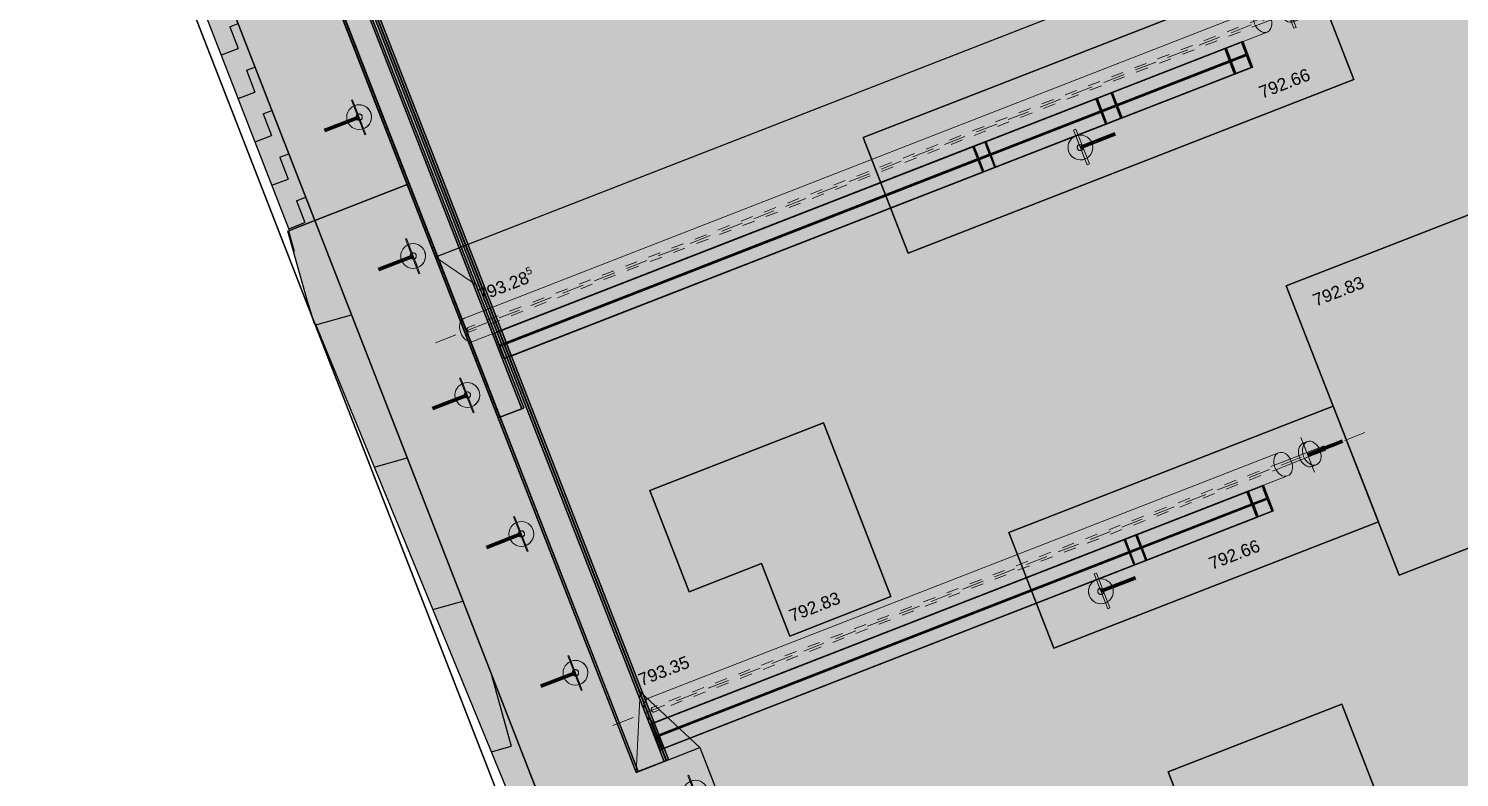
# Model space of a CAD drawing. Header units: metres. Extents: x 2688466 to 2688595, y 1221626 to 1221756.
# Drawn here: x 2688498.54 to 2688510.06, y 1221689.94 to 1221695.96 of the extents above; entities that cross this region are included whole.
import ezdxf

# ---------------------------------------------------------------- set-up
doc = ezdxf.new("R2010")
doc.units = ezdxf.units.M
for name, pattern in [('AUSGEZOGEN', [0]), ('STRICHPUNKT2_S5', [0.24, 0.175, -0.065]), ('VERDECKT2_S2', [0.15, 0.1, -0.05])]:
    doc.linetypes.add(name, pattern=pattern)
doc.layers.add('_3700', color=7, linetype='Continuous')
doc.layers.add('_3705', color=7, linetype='Continuous')
for name, color, linetype, lineweight in [('Beton Ansicht', 7, 'AUSGEZOGEN', 35), ('Schnittbeschriftung', 7, 'AUSGEZOGEN', 50), ('Stahl', 5, 'AUSGEZOGEN', 25), ('Standard', 7, 'AUSGEZOGEN', 13), ('Tiefbau Global', 250, 'AUSGEZOGEN', 35)]:
    doc.layers.add(name, color=color, linetype=linetype, lineweight=lineweight)
doc.styles.add('ARIAL', font='arial.ttf')

# ---------------------------------------------------------------- blocks, each defined once
blk = doc.blocks.new('Profilbauteil')
at = {"layer": 'Stahl', "transparency": 33554687}
for points in [[(0.13, 0.051), (0.13, 0.051), (0.114, 0.044), (0.114, 0.044), (-0.114, -0.044), (-0.114, -0.044), (-0.13, -0.051), (-0.13, -0.051), (-0.114, -0.044), (-0.114, -0.044), (0.114, 0.044), (0.114, 0.044)], [(0.114, 0.044), (2.944, -7.223), (2.716, -7.311), (-0.114, -0.044)], [(-0.114, -0.044), (2.716, -7.311), (2.944, -7.223), (0.114, 0.044)], [(0.13, 0.051), (2.96, -7.216), (2.944, -7.223), (0.114, 0.044)], [(0.114, 0.044), (2.944, -7.223), (2.96, -7.216), (0.13, 0.051)], [(0.114, 0.044), (2.944, -7.223), (2.944, -7.223), (0.114, 0.044)], [(0.114, 0.044), (2.944, -7.223), (2.944, -7.223), (0.114, 0.044)], [(0.13, 0.051), (2.96, -7.216), (2.96, -7.216), (0.13, 0.051)], [(-0.114, -0.044), (2.716, -7.311), (2.7, -7.318), (-0.13, -0.051)], [(-0.13, -0.051), (2.7, -7.318), (2.716, -7.311), (-0.114, -0.044)], [(-0.13, -0.051), (2.7, -7.318), (2.7, -7.318), (-0.13, -0.051)], [(-0.114, -0.044), (2.716, -7.311), (2.716, -7.311), (-0.114, -0.044)], [(-0.114, -0.044), (2.716, -7.311), (2.716, -7.311), (-0.114, -0.044)], [(2.96, -7.216), (2.944, -7.223), (2.944, -7.223), (2.716, -7.311), (2.716, -7.311), (2.7, -7.318), (2.7, -7.318), (2.716, -7.311), (2.716, -7.311), (2.944, -7.223), (2.944, -7.223), (2.96, -7.216)]]:
    blk.add_lwpolyline(points, close=True, dxfattribs=at)
blk = doc.blocks.new('Profilbauteil_9')
at = {"layer": 'Stahl', "transparency": 33554687}
for points in [[(0.121, 0.047), (0.121, 0.047), (0.105, 0.041), (0.105, 0.041), (-0.105, -0.041), (-0.105, -0.041), (-0.121, -0.047), (-0.121, -0.047), (-0.105, -0.041), (-0.105, -0.041), (0.105, 0.041), (0.105, 0.041)], [(0.105, 0.041), (2.935, -7.226), (2.725, -7.308), (-0.105, -0.041)], [(-0.105, -0.041), (2.725, -7.308), (2.935, -7.226), (0.105, 0.041)], [(0.121, 0.047), (2.951, -7.22), (2.935, -7.226), (0.105, 0.041)], [(0.105, 0.041), (2.935, -7.226), (2.951, -7.22), (0.121, 0.047)], [(0.105, 0.041), (2.935, -7.226), (2.935, -7.226), (0.105, 0.041)], [(0.105, 0.041), (2.935, -7.226), (2.935, -7.226), (0.105, 0.041)], [(0.121, 0.047), (2.951, -7.22), (2.951, -7.22), (0.121, 0.047)], [(-0.105, -0.041), (2.725, -7.308), (2.709, -7.314), (-0.121, -0.047)], [(-0.121, -0.047), (2.709, -7.314), (2.725, -7.308), (-0.105, -0.041)], [(-0.121, -0.047), (2.709, -7.314), (2.709, -7.314), (-0.121, -0.047)], [(-0.105, -0.041), (2.725, -7.308), (2.725, -7.308), (-0.105, -0.041)], [(-0.105, -0.041), (2.725, -7.308), (2.725, -7.308), (-0.105, -0.041)], [(2.951, -7.22), (2.935, -7.226), (2.935, -7.226), (2.725, -7.308), (2.725, -7.308), (2.709, -7.314), (2.709, -7.314), (2.725, -7.308), (2.725, -7.308), (2.935, -7.226), (2.935, -7.226), (2.951, -7.22)]]:
    blk.add_lwpolyline(points, close=True, dxfattribs=at)
blk = doc.blocks.new('Profilbauteil_10')
at = {"layer": 'Stahl', "transparency": 33554687}
for points in [[(0.103, 0.04), (0.103, 0.04), (0.088, 0.034), (0.088, 0.034), (-0.088, -0.034), (-0.088, -0.034), (-0.103, -0.04), (-0.103, -0.04), (-0.088, -0.034), (-0.088, -0.034), (0.088, 0.034), (0.088, 0.034)], [(0.088, 0.034), (1.807, -4.38), (1.631, -4.448), (-0.088, -0.034)], [(-0.088, -0.034), (1.631, -4.448), (1.807, -4.38), (0.088, 0.034)], [(0.103, 0.04), (1.822, -4.374), (1.807, -4.38), (0.088, 0.034)], [(0.088, 0.034), (1.807, -4.38), (1.822, -4.374), (0.103, 0.04)], [(0.088, 0.034), (1.807, -4.38), (1.807, -4.38), (0.088, 0.034)], [(0.088, 0.034), (1.807, -4.38), (1.807, -4.38), (0.088, 0.034)], [(0.103, 0.04), (1.822, -4.374), (1.822, -4.374), (0.103, 0.04)], [(-0.088, -0.034), (1.631, -4.448), (1.617, -4.454), (-0.103, -0.04)], [(-0.103, -0.04), (1.617, -4.454), (1.631, -4.448), (-0.088, -0.034)], [(-0.103, -0.04), (1.617, -4.454), (1.617, -4.454), (-0.103, -0.04)], [(-0.088, -0.034), (1.631, -4.448), (1.631, -4.448), (-0.088, -0.034)], [(-0.088, -0.034), (1.631, -4.448), (1.631, -4.448), (-0.088, -0.034)], [(1.822, -4.374), (1.807, -4.38), (1.807, -4.38), (1.631, -4.448), (1.631, -4.448), (1.617, -4.454), (1.617, -4.454), (1.631, -4.448), (1.631, -4.448), (1.807, -4.38), (1.807, -4.38), (1.822, -4.374)]]:
    blk.add_lwpolyline(points, close=True, dxfattribs=at)
blk = doc.blocks.new('Bodenanker CH_$F1')
at = {"layer": '_3700', "color": 7, "linetype": 'AUSGEZOGEN', "lineweight": 13, "transparency": 33554687}
for p, q in [((0, -0.15), (0, 0.15)), ((0, -0.15), (0, 0.15)), ((0, -0.15), (0, 0.15)), ((0, 0.15), (0, 0.15)), ((-0.212, 0.1), (-5.657, 0.1)), ((0, 0.019), (-0.212, 0.019)), ((0, 0.1), (0, -0.1)), ((0, 0.1), (0.035, 0.1)), ((0.141, 0.019), (0, 0.019)), ((-0.212, -0.1), (-5.657, -0.1)), ((0, -0.019), (-0.212, -0.019)), ((0.141, -0.019), (0, -0.019)), ((0, -0.1), (0.035, -0.1)), ((0, -0.15), (0, -0.15))]:
    blk.add_line(p, q, dxfattribs=at)
at = {"layer": '_3700', "color": 7, "linetype": 'VERDECKT2_S2', "lineweight": 13, "transparency": 33554687}
for p, q in [((-0.212, 0.019), (-5.657, 0.019)), ((-0.212, -0.019), (-5.657, -0.019))]:
    blk.add_line(p, q, dxfattribs=at)
at = {"layer": '_3700', "color": 7, "linetype": 'AUSGEZOGEN', "lineweight": 13, "transparency": 33554687}
for centre in [(-5.657, 0), (0, 0)]:
    blk.add_ellipse(centre, major_axis=(0, -0.1), ratio=0.707107, start_param=3.141593, end_param=6.283185, dxfattribs=at)
at = {"layer": '_3700', "color": 7, "linetype": 'VERDECKT2_S2', "lineweight": 13, "transparency": 33554687}
blk.add_ellipse((-5.657, 0), major_axis=(0, -0.019), ratio=0.707107, start_param=3.141593, end_param=6.283185, dxfattribs=at)
at = {"layer": '_3700', "color": 7, "linetype": 'AUSGEZOGEN', "lineweight": 13, "transparency": 33554687}
for centre, major_axis in [((-0.212, 0), (0, -0.1)), ((0.035, 0), (0, -0.1)), ((0.141, 0), (0, -0.019))]:
    blk.add_ellipse(centre, major_axis=major_axis, ratio=0.707107, dxfattribs=at)
at = {"layer": '_3705', "color": 202, "linetype": 'STRICHPUNKT2_S5', "lineweight": 20, "transparency": 33554687}
blk.add_line((0.495, 0), (-6.01, 0), dxfattribs=at)
at = {"layer": 'Standard', "color": 52, "linetype": 'AUSGEZOGEN', "lineweight": 100, "transparency": 33554687}
blk.add_line((0, 0), (0.3, 0), dxfattribs=at)
blk = doc.blocks.new('Bodenanker CH_1_$F1')
at = {"layer": '_3700', "color": 7, "linetype": 'AUSGEZOGEN', "lineweight": 13, "transparency": 33554687}
for p, q in [((0, -0.15), (0, 0.15)), ((0, 0.15), (0.02, 0.15)), ((0.02, -0.15), (0.02, 0.15)), ((0.02, -0.15), (0.02, 0.15)), ((-0.212, 0.1), (-7.071, 0.1)), ((0.014, 0.019), (-0.212, 0.019)), ((0, 0.1), (0, -0.1)), ((0.014, 0.1), (0.049, 0.1)), ((0.156, 0.019), (0.014, 0.019)), ((-0.212, -0.1), (-7.071, -0.1)), ((0.014, -0.019), (-0.212, -0.019)), ((0.156, -0.019), (0.014, -0.019)), ((0.014, -0.1), (0.049, -0.1)), ((0, -0.15), (0.02, -0.15))]:
    blk.add_line(p, q, dxfattribs=at)
at = {"layer": '_3700', "color": 7, "linetype": 'VERDECKT2_S2', "lineweight": 13, "transparency": 33554687}
for p, q in [((-0.212, 0.019), (-7.071, 0.019)), ((-0.212, -0.019), (-7.071, -0.019))]:
    blk.add_line(p, q, dxfattribs=at)
at = {"layer": '_3700', "color": 7, "linetype": 'AUSGEZOGEN', "lineweight": 13, "transparency": 33554687}
for centre in [(-7.071, 0), (0.014, 0)]:
    blk.add_ellipse(centre, major_axis=(0, -0.1), ratio=0.707107, start_param=3.141593, end_param=6.283185, dxfattribs=at)
at = {"layer": '_3700', "color": 7, "linetype": 'VERDECKT2_S2', "lineweight": 13, "transparency": 33554687}
blk.add_ellipse((-7.071, 0), major_axis=(0, -0.019), ratio=0.707107, start_param=3.141593, end_param=6.283185, dxfattribs=at)
at = {"layer": '_3700', "color": 7, "linetype": 'AUSGEZOGEN', "lineweight": 13, "transparency": 33554687}
for centre, major_axis in [((-0.212, 0), (0, -0.1)), ((0.049, 0), (0, -0.1)), ((0.156, 0), (0, -0.019))]:
    blk.add_ellipse(centre, major_axis=major_axis, ratio=0.707107, dxfattribs=at)
at = {"layer": '_3705', "color": 202, "linetype": 'STRICHPUNKT2_S5', "lineweight": 20, "transparency": 33554687}
blk.add_line((0.515, 0), (-7.425, 0), dxfattribs=at)
at = {"layer": 'Standard', "color": 52, "linetype": 'AUSGEZOGEN', "lineweight": 100, "transparency": 33554687}
blk.add_line((0, 0), (0.3, 0), dxfattribs=at)
blk = doc.blocks.new('Bodenanker CH_8_$F1')
at = {"layer": '_3700', "color": 7, "linetype": 'AUSGEZOGEN', "lineweight": 13, "transparency": 33554687}
for p, q in [((0, -0.15), (0, 0.15)), ((0, 0.15), (0.02, 0.15)), ((0.02, -0.15), (0.02, 0.15)), ((0.02, -0.15), (0.02, 0.15)), ((0, 0.1), (0, -0.1)), ((0, 0.1), (0, 0.1)), ((0, 0.1), (0, 0.1)), ((0, 0.0255), (0, 0.0255)), ((0, 0.0255), (0, 0.0255)), ((0, -0.0255), (0, -0.0255)), ((0, -0.0255), (0, -0.0255)), ((0, -0.1), (0, -0.1)), ((0, -0.1), (0, -0.1)), ((0, -0.15), (0.02, -0.15))]:
    blk.add_line(p, q, dxfattribs=at)
at = {"layer": '_3700', "color": 7, "linetype": 'VERDECKT2_S2', "lineweight": 13, "transparency": 33554687}
for p, q in [((0, 0.0255), (0, 0.0255)), ((0, -0.0255), (0, -0.0255))]:
    blk.add_line(p, q, dxfattribs=at)
at = {"layer": '_3700', "color": 7, "linetype": 'AUSGEZOGEN', "lineweight": 13, "transparency": 33554687}
for radius in [0.1, 0.1, 0.0255]:
    blk.add_circle((0, 0), radius, dxfattribs=at)
blk.add_arc((0, 0), 0.1, 90, 270, dxfattribs=at)
blk.add_arc((0, 0), 0.1, 90, 270, dxfattribs=at)
at = {"layer": '_3700', "color": 7, "linetype": 'VERDECKT2_S2', "lineweight": 13, "transparency": 33554687}
blk.add_arc((0, 0), 0.0255, 90, 270, dxfattribs=at)
at = {"layer": '_3705', "color": 202, "linetype": 'STRICHPUNKT2_S5', "lineweight": 20, "transparency": 33554687}
blk.add_line((0.02, 0), (0, 0), dxfattribs=at)
at = {"layer": 'Standard', "color": 52, "linetype": 'AUSGEZOGEN', "lineweight": 100, "transparency": 33554687}
blk.add_line((0, 0), (0.3, 0), dxfattribs=at)
blk = doc.blocks.new('Bodenanker CH_19_$F1')
at = {"layer": '_3700', "color": 7, "linetype": 'AUSGEZOGEN', "lineweight": 13, "transparency": 33554687}
for p, q in [((-0.008, 0.15), (-0.008, -0.15)), ((-0.008, 0.15), (-0.008, -0.15)), ((0, 0.15), (-0.008, 0.15)), ((0, 0.15), (0, -0.15)), ((0, -0.1), (0, 0.1)), ((0, 0.1), (0, 0.1)), ((0, 0.1), (0, 0.1)), ((0, 0.0255), (0, 0.0255)), ((0, 0.0255), (0, 0.0255)), ((0, -0.0255), (0, -0.0255)), ((0, -0.0255), (0, -0.0255)), ((0, -0.1), (0, -0.1)), ((0, -0.1), (0, -0.1)), ((0, -0.15), (-0.008, -0.15))]:
    blk.add_line(p, q, dxfattribs=at)
at = {"layer": '_3700', "color": 7, "linetype": 'VERDECKT2_S2', "lineweight": 13, "transparency": 33554687}
for p, q in [((0, 0.0255), (0, 0.0255)), ((0, -0.0255), (0, -0.0255))]:
    blk.add_line(p, q, dxfattribs=at)
at = {"layer": '_3700', "color": 7, "linetype": 'AUSGEZOGEN', "lineweight": 13, "transparency": 33554687}
for radius in [0.1, 0.1, 0.0255]:
    blk.add_circle((0, 0), radius, dxfattribs=at)
blk.add_arc((0, 0), 0.1, 270, 90, dxfattribs=at)
blk.add_arc((0, 0), 0.1, 270, 90, dxfattribs=at)
at = {"layer": '_3700', "color": 7, "linetype": 'VERDECKT2_S2', "lineweight": 13, "transparency": 33554687}
blk.add_arc((0, 0), 0.0255, 270, 90, dxfattribs=at)
at = {"layer": '_3705', "color": 202, "linetype": 'STRICHPUNKT2_S5', "lineweight": 20, "transparency": 33554687}
blk.add_line((-0.008, 0), (0, 0), dxfattribs=at)
at = {"layer": 'Standard', "color": 52, "linetype": 'AUSGEZOGEN', "lineweight": 100, "transparency": 33554687}
blk.add_line((0, 0), (-0.3, 0), dxfattribs=at)
blk = doc.blocks.new('Bodenanker CH_20_$F1')
at = {"layer": '_3700', "color": 7, "linetype": 'AUSGEZOGEN', "lineweight": 13, "transparency": 33554687}
for p, q in [((-0.008, 0.15), (-0.008, -0.15)), ((-0.008, 0.15), (-0.008, -0.15)), ((0, 0.15), (-0.008, 0.15)), ((0, 0.15), (0, -0.15)), ((0, -0.1), (0, 0.1)), ((0, 0.1), (0, 0.1)), ((0, 0.1), (0, 0.1)), ((0, 0.0255), (0, 0.0255)), ((0, 0.0255), (0, 0.0255)), ((0, -0.0255), (0, -0.0255)), ((0, -0.0255), (0, -0.0255)), ((0, -0.1), (0, -0.1)), ((0, -0.1), (0, -0.1)), ((0, -0.15), (-0.008, -0.15))]:
    blk.add_line(p, q, dxfattribs=at)
at = {"layer": '_3700', "color": 7, "linetype": 'VERDECKT2_S2', "lineweight": 13, "transparency": 33554687}
for p, q in [((0, 0.0255), (0, 0.0255)), ((0, -0.0255), (0, -0.0255))]:
    blk.add_line(p, q, dxfattribs=at)
at = {"layer": '_3700', "color": 7, "linetype": 'AUSGEZOGEN', "lineweight": 13, "transparency": 33554687}
for radius in [0.1, 0.1, 0.0255]:
    blk.add_circle((0, 0), radius, dxfattribs=at)
blk.add_arc((0, 0), 0.1, 270, 90, dxfattribs=at)
blk.add_arc((0, 0), 0.1, 270, 90, dxfattribs=at)
at = {"layer": '_3700', "color": 7, "linetype": 'VERDECKT2_S2', "lineweight": 13, "transparency": 33554687}
blk.add_arc((0, 0), 0.0255, 270, 90, dxfattribs=at)
at = {"layer": '_3705', "color": 202, "linetype": 'STRICHPUNKT2_S5', "lineweight": 20, "transparency": 33554687}
blk.add_line((-0.008, 0), (0, 0), dxfattribs=at)
at = {"layer": 'Standard', "color": 52, "linetype": 'AUSGEZOGEN', "lineweight": 100, "transparency": 33554687}
blk.add_line((0, 0), (-0.3, 0), dxfattribs=at)
blk = doc.blocks.new('Bodenanker CH_21_$F1')
at = {"layer": '_3700', "color": 7, "linetype": 'AUSGEZOGEN', "lineweight": 13, "transparency": 33554687}
for p, q in [((-0.008, 0.15), (-0.008, -0.15)), ((-0.008, 0.15), (-0.008, -0.15)), ((0, 0.15), (-0.008, 0.15)), ((0, 0.15), (0, -0.15)), ((0, -0.1), (0, 0.1)), ((0, 0.1), (0, 0.1)), ((0, 0.1), (0, 0.1)), ((0, 0.0255), (0, 0.0255)), ((0, 0.0255), (0, 0.0255)), ((0, -0.0255), (0, -0.0255)), ((0, -0.0255), (0, -0.0255)), ((0, -0.1), (0, -0.1)), ((0, -0.1), (0, -0.1)), ((0, -0.15), (-0.008, -0.15))]:
    blk.add_line(p, q, dxfattribs=at)
at = {"layer": '_3700', "color": 7, "linetype": 'VERDECKT2_S2', "lineweight": 13, "transparency": 33554687}
for p, q in [((0, 0.0255), (0, 0.0255)), ((0, -0.0255), (0, -0.0255))]:
    blk.add_line(p, q, dxfattribs=at)
at = {"layer": '_3700', "color": 7, "linetype": 'AUSGEZOGEN', "lineweight": 13, "transparency": 33554687}
for radius in [0.1, 0.1, 0.0255]:
    blk.add_circle((0, 0), radius, dxfattribs=at)
blk.add_arc((0, 0), 0.1, 270, 90, dxfattribs=at)
blk.add_arc((0, 0), 0.1, 270, 90, dxfattribs=at)
at = {"layer": '_3700', "color": 7, "linetype": 'VERDECKT2_S2', "lineweight": 13, "transparency": 33554687}
blk.add_arc((0, 0), 0.0255, 270, 90, dxfattribs=at)
at = {"layer": '_3705', "color": 202, "linetype": 'STRICHPUNKT2_S5', "lineweight": 20, "transparency": 33554687}
blk.add_line((-0.008, 0), (0, 0), dxfattribs=at)
at = {"layer": 'Standard', "color": 52, "linetype": 'AUSGEZOGEN', "lineweight": 100, "transparency": 33554687}
blk.add_line((0, 0), (-0.3, 0), dxfattribs=at)
blk = doc.blocks.new('Bodenanker CH_22_$F1')
at = {"layer": '_3700', "color": 7, "linetype": 'AUSGEZOGEN', "lineweight": 13, "transparency": 33554687}
for p, q in [((-0.008, 0.15), (-0.008, -0.15)), ((-0.008, 0.15), (-0.008, -0.15)), ((0, 0.15), (-0.008, 0.15)), ((0, 0.15), (0, -0.15)), ((0, -0.1), (0, 0.1)), ((0, 0.1), (0, 0.1)), ((0, 0.1), (0, 0.1)), ((0, 0.0255), (0, 0.0255)), ((0, 0.0255), (0, 0.0255)), ((0, -0.0255), (0, -0.0255)), ((0, -0.0255), (0, -0.0255)), ((0, -0.1), (0, -0.1)), ((0, -0.1), (0, -0.1)), ((0, -0.15), (-0.008, -0.15))]:
    blk.add_line(p, q, dxfattribs=at)
at = {"layer": '_3700', "color": 7, "linetype": 'VERDECKT2_S2', "lineweight": 13, "transparency": 33554687}
for p, q in [((0, 0.0255), (0, 0.0255)), ((0, -0.0255), (0, -0.0255))]:
    blk.add_line(p, q, dxfattribs=at)
at = {"layer": '_3700', "color": 7, "linetype": 'AUSGEZOGEN', "lineweight": 13, "transparency": 33554687}
for radius in [0.1, 0.1, 0.0255]:
    blk.add_circle((0, 0), radius, dxfattribs=at)
blk.add_arc((0, 0), 0.1, 270, 90, dxfattribs=at)
blk.add_arc((0, 0), 0.1, 270, 90, dxfattribs=at)
at = {"layer": '_3700', "color": 7, "linetype": 'VERDECKT2_S2', "lineweight": 13, "transparency": 33554687}
blk.add_arc((0, 0), 0.0255, 270, 90, dxfattribs=at)
at = {"layer": '_3705', "color": 202, "linetype": 'STRICHPUNKT2_S5', "lineweight": 20, "transparency": 33554687}
blk.add_line((-0.008, 0), (0, 0), dxfattribs=at)
at = {"layer": 'Standard', "color": 52, "linetype": 'AUSGEZOGEN', "lineweight": 100, "transparency": 33554687}
blk.add_line((0, 0), (-0.3, 0), dxfattribs=at)
blk = doc.blocks.new('Bodenanker CH_23_$F1')
at = {"layer": '_3700', "color": 7, "linetype": 'AUSGEZOGEN', "lineweight": 13, "transparency": 33554687}
for p, q in [((-0.008, 0.15), (-0.008, -0.15)), ((-0.008, 0.15), (-0.008, -0.15)), ((0, 0.15), (-0.008, 0.15)), ((0, 0.15), (0, -0.15)), ((0, -0.1), (0, 0.1)), ((0, 0.1), (0, 0.1)), ((0, 0.1), (0, 0.1)), ((0, 0.0255), (0, 0.0255)), ((0, 0.0255), (0, 0.0255)), ((0, -0.0255), (0, -0.0255)), ((0, -0.0255), (0, -0.0255)), ((0, -0.1), (0, -0.1)), ((0, -0.1), (0, -0.1)), ((0, -0.15), (-0.008, -0.15))]:
    blk.add_line(p, q, dxfattribs=at)
at = {"layer": '_3700', "color": 7, "linetype": 'VERDECKT2_S2', "lineweight": 13, "transparency": 33554687}
for p, q in [((0, 0.0255), (0, 0.0255)), ((0, -0.0255), (0, -0.0255))]:
    blk.add_line(p, q, dxfattribs=at)
at = {"layer": '_3700', "color": 7, "linetype": 'AUSGEZOGEN', "lineweight": 13, "transparency": 33554687}
for radius in [0.1, 0.1, 0.0255]:
    blk.add_circle((0, 0), radius, dxfattribs=at)
blk.add_arc((0, 0), 0.1, 270, 90, dxfattribs=at)
blk.add_arc((0, 0), 0.1, 270, 90, dxfattribs=at)
at = {"layer": '_3700', "color": 7, "linetype": 'VERDECKT2_S2', "lineweight": 13, "transparency": 33554687}
blk.add_arc((0, 0), 0.0255, 270, 90, dxfattribs=at)
at = {"layer": '_3705', "color": 202, "linetype": 'STRICHPUNKT2_S5', "lineweight": 20, "transparency": 33554687}
blk.add_line((-0.008, 0), (0, 0), dxfattribs=at)
at = {"layer": 'Standard', "color": 52, "linetype": 'AUSGEZOGEN', "lineweight": 100, "transparency": 33554687}
blk.add_line((0, 0), (-0.3, 0), dxfattribs=at)
blk = doc.blocks.new('Bodenanker CH_24_$F1')
at = {"layer": '_3700', "color": 7, "linetype": 'AUSGEZOGEN', "lineweight": 13, "transparency": 33554687}
for p, q in [((-0.008, 0.15), (-0.008, -0.15)), ((-0.008, 0.15), (-0.008, -0.15)), ((0, 0.15), (-0.008, 0.15)), ((0, 0.15), (0, -0.15)), ((0, -0.1), (0, 0.1)), ((0, 0.1), (0, 0.1)), ((0, 0.1), (0, 0.1)), ((0, 0.0255), (0, 0.0255)), ((0, 0.0255), (0, 0.0255)), ((0, -0.0255), (0, -0.0255)), ((0, -0.0255), (0, -0.0255)), ((0, -0.1), (0, -0.1)), ((0, -0.1), (0, -0.1)), ((0, -0.15), (-0.008, -0.15))]:
    blk.add_line(p, q, dxfattribs=at)
at = {"layer": '_3700', "color": 7, "linetype": 'VERDECKT2_S2', "lineweight": 13, "transparency": 33554687}
for p, q in [((0, 0.0255), (0, 0.0255)), ((0, -0.0255), (0, -0.0255))]:
    blk.add_line(p, q, dxfattribs=at)
at = {"layer": '_3700', "color": 7, "linetype": 'AUSGEZOGEN', "lineweight": 13, "transparency": 33554687}
for radius in [0.1, 0.1, 0.0255]:
    blk.add_circle((0, 0), radius, dxfattribs=at)
blk.add_arc((0, 0), 0.1, 270, 90, dxfattribs=at)
blk.add_arc((0, 0), 0.1, 270, 90, dxfattribs=at)
at = {"layer": '_3700', "color": 7, "linetype": 'VERDECKT2_S2', "lineweight": 13, "transparency": 33554687}
blk.add_arc((0, 0), 0.0255, 270, 90, dxfattribs=at)
at = {"layer": '_3705', "color": 202, "linetype": 'STRICHPUNKT2_S5', "lineweight": 20, "transparency": 33554687}
blk.add_line((-0.008, 0), (0, 0), dxfattribs=at)
at = {"layer": 'Standard', "color": 52, "linetype": 'AUSGEZOGEN', "lineweight": 100, "transparency": 33554687}
blk.add_line((0, 0), (-0.3, 0), dxfattribs=at)
blk = doc.blocks.new('Profilbauteil_20')
at = {"layer": 'Stahl', "transparency": 33554687}
for points in [[(-0.04, 0.103), (3.853, 1.619), (3.861, 1.622), (-0.04, 0.103)], [(-0.04, 0.103), (3.861, 1.622), (3.94, 1.417), (0.04, -0.103)], [(-0.002, 0.004), (3.891, 1.521), (3.853, 1.619), (-0.04, 0.103)], [(3.838, 1.377), (3.845, 1.38), (3.807, 1.478), (3.895, 1.512), (3.933, 1.414), (3.94, 1.417), (3.861, 1.622), (3.853, 1.619), (3.891, 1.521), (3.804, 1.487), (3.766, 1.585), (3.758, 1.582)], [(-0.04, 0.103), (3.758, 1.582), (3.766, 1.585), (-0.04, 0.103)], [(-0.04, 0.103), (3.766, 1.585), (3.804, 1.487), (-0.002, 0.004)], [(0.04, -0.103), (3.838, 1.377), (3.758, 1.582), (-0.04, 0.103)], [(-0.002, 0.004), (3.804, 1.487), (3.891, 1.521), (-0.002, 0.004)], [(0.04, -0.103), (3.933, 1.414), (3.895, 1.512), (0.002, -0.004)], [(0.002, -0.004), (3.895, 1.512), (3.807, 1.478), (0.002, -0.004)], [(0.002, -0.004), (3.807, 1.478), (3.845, 1.38), (0.04, -0.103)], [(0.04, -0.103), (3.94, 1.417), (3.933, 1.414), (0.04, -0.103)], [(0.04, -0.103), (3.845, 1.38), (3.838, 1.377), (0.04, -0.103)], [(-0.04, 0.103), (-0.04, 0.103), (-0.002, 0.004), (-0.002, 0.004), (-0.04, 0.103), (-0.04, 0.103), (0.04, -0.103), (0.04, -0.103), (0.002, -0.004), (0.002, -0.004), (0.04, -0.103), (0.04, -0.103)]]:
    blk.add_lwpolyline(points, close=True, dxfattribs=at)
blk = doc.blocks.new('Profilbauteil_21')
at = {"layer": 'Stahl', "transparency": 33554687}
for points in [[(-0.04, 0.103), (4.888, 2.022), (4.897, 2.025), (-0.04, 0.103)], [(-0.04, 0.103), (4.897, 2.025), (4.977, 1.82), (0.04, -0.103)], [(-0.002, 0.004), (4.926, 1.923), (4.888, 2.022), (-0.04, 0.103)], [(-0.04, 0.103), (4.765, 1.974), (4.775, 1.978), (-0.04, 0.103)], [(-0.04, 0.103), (4.775, 1.978), (4.813, 1.88), (-0.002, 0.004)], [(0.04, -0.103), (4.845, 1.769), (4.765, 1.974), (-0.04, 0.103)], [(4.845, 1.769), (4.855, 1.773), (4.817, 1.871), (4.929, 1.915), (4.967, 1.817), (4.977, 1.82), (4.897, 2.025), (4.888, 2.022), (4.926, 1.923), (4.813, 1.88), (4.775, 1.978), (4.765, 1.974)], [(-0.002, 0.004), (4.813, 1.88), (4.926, 1.923), (-0.002, 0.004)], [(0.04, -0.103), (4.967, 1.817), (4.929, 1.915), (0.002, -0.004)], [(0.002, -0.004), (4.929, 1.915), (4.817, 1.871), (0.002, -0.004)], [(0.002, -0.004), (4.817, 1.871), (4.855, 1.773), (0.04, -0.103)], [(0.04, -0.103), (4.977, 1.82), (4.967, 1.817), (0.04, -0.103)], [(0.04, -0.103), (4.855, 1.773), (4.845, 1.769), (0.04, -0.103)], [(-0.04, 0.103), (-0.04, 0.103), (-0.002, 0.004), (-0.002, 0.004), (-0.04, 0.103), (-0.04, 0.103), (0.04, -0.103), (0.04, -0.103), (0.002, -0.004), (0.002, -0.004), (0.04, -0.103), (0.04, -0.103)]]:
    blk.add_lwpolyline(points, close=True, dxfattribs=at)
blk = doc.blocks.new('Profilbauteil_22')
at = {"layer": 'Stahl', "transparency": 33554687}
for points in [[(-0.04, 0.103), (5.975, 2.445), (5.986, 2.449), (-0.04, 0.103)], [(-0.04, 0.103), (5.986, 2.449), (6.066, 2.244), (0.04, -0.103)], [(-0.002, 0.004), (6.014, 2.347), (5.975, 2.445), (-0.04, 0.103)], [(5.921, 2.188), (5.931, 2.192), (5.893, 2.29), (6.017, 2.338), (6.055, 2.24), (6.066, 2.244), (5.986, 2.449), (5.975, 2.445), (6.014, 2.347), (5.89, 2.299), (5.852, 2.397), (5.841, 2.393)], [(-0.04, 0.103), (5.841, 2.393), (5.852, 2.397), (-0.04, 0.103)], [(-0.04, 0.103), (5.852, 2.397), (5.89, 2.299), (-0.002, 0.004)], [(0.04, -0.103), (5.921, 2.188), (5.841, 2.393), (-0.04, 0.103)], [(-0.002, 0.004), (5.89, 2.299), (6.014, 2.347), (-0.002, 0.004)], [(0.04, -0.103), (6.055, 2.24), (6.017, 2.338), (0.002, -0.004)], [(0.002, -0.004), (6.017, 2.338), (5.893, 2.29), (0.002, -0.004)], [(0.002, -0.004), (5.893, 2.29), (5.931, 2.192), (0.04, -0.103)], [(0.04, -0.103), (6.066, 2.244), (6.055, 2.24), (0.04, -0.103)], [(0.04, -0.103), (5.931, 2.192), (5.921, 2.188), (0.04, -0.103)], [(-0.04, 0.103), (-0.04, 0.103), (-0.002, 0.004), (-0.002, 0.004), (-0.04, 0.103), (-0.04, 0.103), (0.04, -0.103), (0.04, -0.103), (0.002, -0.004), (0.002, -0.004), (0.04, -0.103), (0.04, -0.103)]]:
    blk.add_lwpolyline(points, close=True, dxfattribs=at)

msp = doc.modelspace()

# ---------------------------------------------------------------- hatches: boundary and pattern name
at = {"layer": 'Standard', "linetype": 'AUSGEZOGEN', "lineweight": 13, "transparency": 33554687}
h = msp.add_hatch(color=9, dxfattribs=at)
h.paths.add_polyline_path([(2688522.843, 1221706.469), (2688524.241, 1221707.014), (2688524.468, 1221706.431), (2688525.662, 1221706.896), (2688526.336, 1221707.16), (2688526.471, 1221707.205), (2688526.972, 1221707.377), (2688527.02, 1221707.389), (2688527.061, 1221707.402), (2688527.249, 1221707.446), (2688527.624, 1221707.541), (2688527.723, 1221707.557), (2688527.805, 1221707.577), (2688527.998, 1221707.603), (2688528.287, 1221707.651), (2688528.44, 1221707.663), (2688528.563, 1221707.68), (2688528.732, 1221707.687), (2688530.153, 1221707.802), (2688529.436, 1221709.642), (2688529.437, 1221709.642), (2688528.144, 1221712.96), (2688520.345, 1221709.923), (2688520.646, 1221709.15), (2688518.848, 1221708.449), (2688520.052, 1221705.356), (2688519.68, 1221705.21), (2688520.224, 1221703.813), (2688515.821, 1221702.098), (2688515.277, 1221703.496), (2688514.927, 1221703.36), (2688513.723, 1221706.453), (2688510.834, 1221705.328), (2688508.264, 1221711.925), (2688502.469, 1221709.668), (2688504.283, 1221705.009), (2688498.972, 1221702.941), (2688501.113, 1221697.443), (2688500.6, 1221697.243), (2688501.816, 1221694.122), (2688522.13, 1221702.032), (2688523.396, 1221705.052)])
h.paths.add_polyline_path([(2688504.534, 1221696.951), (2688504.171, 1221697.883), (2688507.758, 1221699.28), (2688508.121, 1221698.348)], flags=16)
h.paths.add_polyline_path([(2688506.313, 1221704.233), (2688506.676, 1221703.301), (2688503.089, 1221701.904), (2688502.726, 1221702.836)], flags=16)
h.paths.add_polyline_path([(2688513.44, 1221704.229), (2688514.348, 1221701.9), (2688512.018, 1221700.992), (2688511.111, 1221703.322)], flags=16)
h.paths.add_polyline_path([(2688506.29, 1221699.03), (2688505.564, 1221700.893), (2688503.756, 1221700.189), (2688503.393, 1221701.121), (2688506.981, 1221702.518), (2688507.344, 1221701.587), (2688508.546, 1221702.055), (2688509.272, 1221700.191)], flags=16)
h.paths.add_polyline_path([(2688502.669, 1221698.612), (2688503.214, 1221697.215), (2688501.816, 1221696.67), (2688501.499, 1221697.486), (2688502.081, 1221697.713), (2688501.854, 1221698.295)], flags=16)
h = msp.add_hatch(color=9, dxfattribs=at)
h.paths.add_polyline_path([(2688532.675, 1221697.286), (2688529.503, 1221696.051), (2688527.745, 1221700.566), (2688527.235, 1221700.799), (2688526.737, 1221700.605), (2688527.054, 1221699.792), (2688525.656, 1221699.248), (2688525.112, 1221700.645), (2688525.131, 1221700.653), (2688522.13, 1221702.032), (2688501.816, 1221694.122), (2688503.431, 1221689.975), (2688503.943, 1221690.175), (2688505.86, 1221685.253), (2688512.268, 1221687.748), (2688524.521, 1221692.52), (2688524.38, 1221692.893), (2688533.003, 1221696.251), (2688532.76, 1221697.016)])
h.paths.add_polyline_path([(2688509.044, 1221692.923), (2688508.666, 1221693.892), (2688510.996, 1221694.799), (2688511.903, 1221692.47), (2688509.574, 1221691.562), (2688509.407, 1221691.991), (2688506.795, 1221690.974), (2688506.432, 1221691.906)], flags=16)
h.paths.add_polyline_path([(2688503.54, 1221692.244), (2688504.938, 1221692.789), (2688505.482, 1221691.391), (2688504.667, 1221691.073), (2688504.44, 1221691.656), (2688503.857, 1221691.429)], flags=16)
h.paths.add_polyline_path([(2688517.215, 1221694.538), (2688514.885, 1221693.631), (2688513.978, 1221695.961), (2688516.307, 1221696.868)], flags=16)
h.paths.add_polyline_path([(2688521.619, 1221698.936), (2688522.526, 1221696.607), (2688520.196, 1221695.7), (2688519.289, 1221698.029)], flags=16)
h.paths.add_polyline_path([(2688505.622, 1221694.155), (2688505.259, 1221695.087), (2688508.847, 1221696.484), (2688509.21, 1221695.552)], flags=16)
h.paths.add_polyline_path([(2688509.112, 1221690.524), (2688509.475, 1221689.592), (2688508.078, 1221689.048), (2688507.715, 1221689.98)], flags=16)
at = {"layer": 'Standard', "linetype": 'AUSGEZOGEN', "lineweight": 13, "transparency": 33554559}
h = msp.add_hatch(color=7, dxfattribs=at)
h.set_gradient(color1=(199, 199, 199), color2=(199, 199, 199), one_color=1)
h.paths.add_polyline_path([(2688500.077, 1221697.898), (2688499.565, 1221697.698), (2688500.842, 1221694.417), (2688501.588, 1221694.707), (2688500.6, 1221697.243), (2688501.113, 1221697.443), (2688499.782, 1221700.861), (2688499.036, 1221700.57)], flags=0)
h = msp.add_hatch(color=7, dxfattribs=at)
h.set_gradient(color1=(240, 240, 180), color2=(240, 240, 180), one_color=1)
h.paths.add_polyline_path([(2688499.291, 1221697.757), (2688499.584, 1221697.019), (2688499.72, 1221696.716), (2688499.805, 1221696.486), (2688500.639, 1221694.338), (2688500.842, 1221694.417), (2688499.565, 1221697.698), (2688499.206, 1221697.978)], flags=0)
at = {"layer": 'Standard', "linetype": 'AUSGEZOGEN', "lineweight": 25, "transparency": 33554687}
h = msp.add_hatch(dxfattribs=at)
h.set_pattern_fill('MUSTER', scale=0.1875, angle=290.96, style=0, pattern_type=2)
h.set_pattern_definition([(290.96, (2688528.52833, 1221730.93896), (0.242165, -0.1080214), [0.1875, -0.1875]), (20.96, (2688528.52833, 1221730.93896), (0.1080214, 0.242165), [0.1875, -0.1875])])
h.paths.add_polyline_path([(2688500.842, 1221694.417), (2688499.565, 1221697.698), (2688499.206, 1221697.978), (2688499.291, 1221697.757), (2688499.584, 1221697.019), (2688499.72, 1221696.716), (2688499.805, 1221696.486), (2688500.639, 1221694.338)], flags=0)
at = {"layer": 'Standard', "linetype": 'AUSGEZOGEN', "lineweight": 13, "transparency": 33554559}
h = msp.add_hatch(color=7, dxfattribs=at)
h.set_gradient(color1=(160, 160, 160), color2=(160, 160, 160), one_color=1)
h.paths.add_polyline_path([(2688505.259, 1221695.087), (2688505.622, 1221694.155), (2688509.21, 1221695.552), (2688508.847, 1221696.484)], flags=0)
h = msp.add_hatch(color=7, dxfattribs=at)
h.set_gradient(color1=(160, 160, 160), color2=(160, 160, 160), one_color=1)
h.paths.add_polyline_path([(2688509.574, 1221691.562), (2688511.903, 1221692.47), (2688510.996, 1221694.799), (2688508.666, 1221693.892)], flags=0)
h = msp.add_hatch(color=7, dxfattribs=at)
h.set_gradient(color1=(199, 199, 199), color2=(199, 199, 199), one_color=1)
h.paths.add_polyline_path([(2688500.842, 1221694.417), (2688502.976, 1221688.939), (2688504.234, 1221689.429), (2688503.943, 1221690.175), (2688503.431, 1221689.975), (2688501.588, 1221694.707)], flags=0)
h = msp.add_hatch(color=7, dxfattribs=at)
h.set_gradient(color1=(240, 240, 180), color2=(240, 240, 180), one_color=1)
h.paths.add_polyline_path([(2688500.782, 1221693.776), (2688500.819, 1221693.656), (2688500.839, 1221693.591), (2688500.85, 1221693.58), (2688502.4, 1221689.813), (2688502.522, 1221689.491), (2688502.611, 1221689.256), (2688502.889, 1221688.586), (2688502.976, 1221688.939), (2688500.842, 1221694.417), (2688500.626, 1221694.333)], flags=0)
at = {"layer": 'Standard', "linetype": 'AUSGEZOGEN', "lineweight": 25, "transparency": 33554687}
h = msp.add_hatch(dxfattribs=at)
h.set_pattern_fill('MUSTER', scale=0.615, angle=285.56, style=0, pattern_type=2)
h.set_pattern_definition([(285.56, (2688529.55886, 1221730.3), (0.7574324, -0.427488), [0.615, -0.615]), (15.56, (2688529.55886, 1221730.3), (0.427488, 0.7574324), [0.615, -0.615])])
h.paths.add_polyline_path([(2688502.976, 1221688.939), (2688500.842, 1221694.417), (2688500.626, 1221694.333), (2688500.782, 1221693.776), (2688500.819, 1221693.656), (2688500.839, 1221693.591), (2688500.85, 1221693.58), (2688502.4, 1221689.813), (2688502.522, 1221689.491), (2688502.611, 1221689.256), (2688502.889, 1221688.586)], flags=0)
at = {"layer": 'Standard', "linetype": 'AUSGEZOGEN', "lineweight": 13, "transparency": 33554559}
h = msp.add_hatch(color=7, dxfattribs=at)
h.set_gradient(color1=(160, 160, 160), color2=(160, 160, 160), one_color=1)
h.paths.add_polyline_path([(2688506.432, 1221691.906), (2688506.795, 1221690.974), (2688509.407, 1221691.991), (2688509.044, 1221692.923)], flags=0)
h = msp.add_hatch(color=7, dxfattribs=at)
h.set_gradient(color1=(160, 160, 160), color2=(160, 160, 160), one_color=1)
h.paths.add_polyline_path([(2688503.857, 1221691.429), (2688504.44, 1221691.656), (2688504.667, 1221691.073), (2688505.482, 1221691.391), (2688504.938, 1221692.789), (2688503.54, 1221692.244)], flags=0)
h = msp.add_hatch(color=7, dxfattribs=at)
h.set_gradient(color1=(160, 160, 160), color2=(160, 160, 160), one_color=1)
h.paths.add_polyline_path([(2688508.078, 1221689.048), (2688509.475, 1221689.592), (2688509.112, 1221690.524), (2688507.715, 1221689.98)], flags=0)

# ---------------------------------------------------------------- linework, layer by layer
at = {"layer": 'Schnittbeschriftung', "color": 1, "lineweight": 13, "transparency": 33554687}
for p, q in [((2688502.153, 1221693.892), (2688501.816, 1221694.122)), ((2688503.464, 1221690.623), (2688503.431, 1221689.975)), ((2688503.464, 1221690.623), (2688503.943, 1221690.175))]:
    msp.add_line(p, q, dxfattribs=at)
at = {"layer": 'Schnittbeschriftung', "color": 7, "linetype": 'AUSGEZOGEN', "lineweight": 25, "transparency": 33554687}
msp.add_lwpolyline([(2688523.407, 1221705.079), (2688522.13, 1221702.032), (2688501.816, 1221694.122), (2688500.6, 1221697.243), (2688501.113, 1221697.443), (2688498.972, 1221702.941)], dxfattribs=at)
at = {"layer": 'Schnittbeschriftung', "color": 7, "linetype": 'AUSGEZOGEN', "lineweight": 13, "transparency": 33554687}
msp.add_lwpolyline([(2688501.816, 1221694.122), (2688522.13, 1221702.032), (2688525.131, 1221700.653), (2688525.112, 1221700.645), (2688525.656, 1221699.248), (2688527.054, 1221699.792), (2688526.736, 1221700.607), (2688527.234, 1221700.801), (2688527.744, 1221700.568), (2688529.503, 1221696.051), (2688532.675, 1221697.286), (2688532.76, 1221697.016), (2688532.994, 1221696.279), (2688533.003, 1221696.251), (2688524.38, 1221692.893), (2688524.521, 1221692.52), (2688512.268, 1221687.748), (2688506.3, 1221685.425), (2688505.86, 1221685.253), (2688505.61, 1221685.897), (2688503.943, 1221690.175), (2688503.431, 1221689.975), (2688501.816, 1221694.122)], close=True, dxfattribs=at)
at = {"layer": 'Standard', "color": 7, "linetype": 'AUSGEZOGEN', "lineweight": 25, "transparency": 33554687}
for points in [[(2688501.113, 1221697.443), (2688500.6, 1221697.243), (2688501.588, 1221694.707), (2688500.842, 1221694.417), (2688499.565, 1221697.698), (2688500.077, 1221697.898), (2688499.036, 1221700.57), (2688499.782, 1221700.861), (2688501.113, 1221697.443)], [(2688500.842, 1221694.417), (2688500.639, 1221694.338), (2688499.805, 1221696.486), (2688499.72, 1221696.716), (2688499.584, 1221697.019), (2688499.291, 1221697.757), (2688499.206, 1221697.978), (2688499.565, 1221697.698), (2688500.842, 1221694.417)], [(2688505.259, 1221695.087), (2688508.847, 1221696.484), (2688509.21, 1221695.552), (2688505.622, 1221694.155), (2688505.259, 1221695.087)], [(2688505.622, 1221694.155), (2688509.21, 1221695.552), (2688508.847, 1221696.484), (2688505.259, 1221695.087), (2688505.622, 1221694.155)], [(2688509.574, 1221691.562), (2688511.903, 1221692.47), (2688510.996, 1221694.799), (2688508.666, 1221693.892), (2688509.574, 1221691.562)], [(2688509.574, 1221691.562), (2688508.666, 1221693.892), (2688510.996, 1221694.799), (2688511.903, 1221692.47), (2688509.574, 1221691.562)], [(2688502.976, 1221688.939), (2688500.842, 1221694.417), (2688501.588, 1221694.707), (2688503.431, 1221689.975), (2688503.943, 1221690.175), (2688504.234, 1221689.429), (2688502.976, 1221688.939)], [(2688502.976, 1221688.939), (2688502.889, 1221688.586), (2688502.611, 1221689.256), (2688502.522, 1221689.491), (2688502.4, 1221689.813), (2688500.85, 1221693.58), (2688500.839, 1221693.591), (2688500.819, 1221693.656), (2688500.782, 1221693.776), (2688500.626, 1221694.333), (2688500.842, 1221694.417), (2688502.976, 1221688.939)], [(2688506.432, 1221691.906), (2688509.044, 1221692.923), (2688509.407, 1221691.991), (2688506.795, 1221690.974), (2688506.432, 1221691.906)], [(2688506.795, 1221690.974), (2688509.407, 1221691.991), (2688509.044, 1221692.923), (2688506.432, 1221691.906), (2688506.795, 1221690.974)], [(2688503.857, 1221691.429), (2688504.44, 1221691.656), (2688504.667, 1221691.073), (2688505.482, 1221691.391), (2688504.938, 1221692.789), (2688503.54, 1221692.244), (2688503.857, 1221691.429)], [(2688503.857, 1221691.429), (2688503.54, 1221692.244), (2688504.938, 1221692.789), (2688505.482, 1221691.391), (2688504.667, 1221691.073), (2688504.44, 1221691.656), (2688503.857, 1221691.429)], [(2688507.715, 1221689.98), (2688509.112, 1221690.524), (2688509.475, 1221689.592), (2688508.078, 1221689.048), (2688507.715, 1221689.98)], [(2688508.078, 1221689.048), (2688509.475, 1221689.592), (2688509.112, 1221690.524), (2688507.715, 1221689.98), (2688508.078, 1221689.048)]]:
    msp.add_lwpolyline(points, close=True, dxfattribs=at)
at = {"layer": 'Tiefbau Global', "color": 1, "lineweight": 25, "transparency": 33554687}
msp.add_lwpolyline([(2688505.244, 1221682.279), (2688505.244, 1221682.279), (2688491.849, 1221716.687), (2688491.849, 1221716.687)], close=True, dxfattribs=at)

# ---------------------------------------------------------------- block references
at = {"layer": 'Beton Ansicht', "transparency": 33554687}
for name, p, rotation in [('Bodenanker CH_1_$F1', (2688508.673, 1221696.105), 21.27874073795148), ('Bodenanker CH_19_$F1', (2688501.2, 1221695.25), 21.27874073795148), ('Bodenanker CH_8_$F1', (2688507.008, 1221695.006), 21.27874073795148), ('Bodenanker CH_20_$F1', (2688501.635, 1221694.132), 21.27874073795148), ('Bodenanker CH_21_$F1', (2688502.071, 1221693.013), 21.27874073795149), ('Bodenanker CH_$F1', (2688508.838, 1221692.532), 21.27874073795148), ('Bodenanker CH_22_$F1', (2688502.506, 1221691.895), 21.27874073795148), ('Bodenanker CH_8_$F1', (2688507.173, 1221691.433), 21.27874073795148), ('Bodenanker CH_23_$F1', (2688502.942, 1221690.777), 21.27874073795148), ('Bodenanker CH_24_$F1', (2688503.908, 1221689.812), 21.27874073795148)]:
    msp.add_blockref(name, p, dxfattribs=dict(at, rotation=rotation))
at = {"layer": 'Standard', "color": 7, "linetype": 'AUSGEZOGEN', "lineweight": 13, "transparency": 33554687}
for name, p in [('Profilbauteil', (2688500.731, 1221697.294)), ('Profilbauteil_9', (2688500.721, 1221697.29)), ('Profilbauteil_10', (2688500.703, 1221697.283)), ('Profilbauteil_22', (2688502.329, 1221693.409)), ('Profilbauteil_21', (2688502.367, 1221693.424)), ('Profilbauteil_20', (2688502.385, 1221693.431)), ('Profilbauteil_21', (2688503.584, 1221690.26)), ('Profilbauteil_20', (2688503.602, 1221690.267))]:
    msp.add_blockref(name, p, dxfattribs=at)

# ---------------------------------------------------------------- texts
at = {"layer": 'Schnittbeschriftung', "color": 1, "lineweight": 13, "transparency": 33554687, "char_height": 0.1, "attachment_point": 8, "style": 'ARIAL'}
for s, insert, width, rotation in [('\\W1.00;792.66', (2688508.67, 1221695.474), 0.4802, 21.28), ('\\A1;{\\fArial|i0|b0;\\H0.100000;\\W1.000000;\\C1;793.28\\fArial|i0|b0;\\H0.600000x;\\S5^ ;}\\P', (2688502.401, 1221693.849), 0.52378, 21.2775), ('\\W1.00;792.83', (2688509.104, 1221693.801), 0.4802, 21.28), ('\\W1.00;792.66', (2688508.266, 1221691.681), 0.4802, 21.28), ('\\W1.00;792.83', (2688504.886, 1221691.261), 0.4802, 21.28), ('\\W1.00;793.35', (2688503.672, 1221690.745), 0.4802, 21.2775)]:
    msp.add_mtext(s, dxfattribs=dict(at, insert=insert, width=width, rotation=rotation))

doc.saveas('drawing.dxf')
